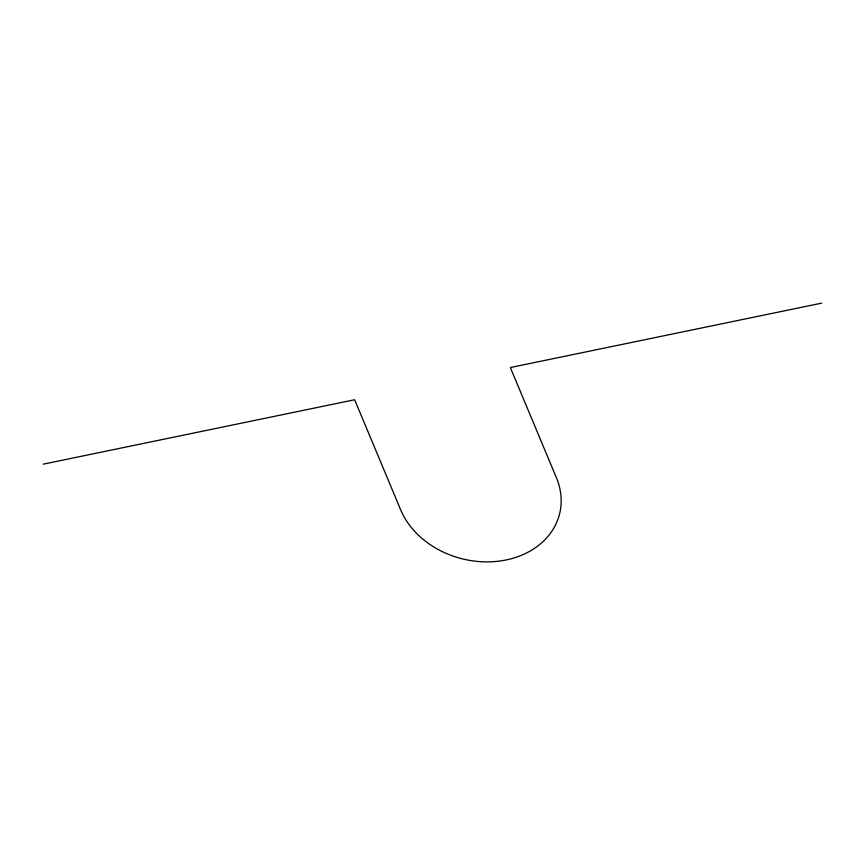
<?xml version="1.0" encoding="UTF-8"?>
<svg xmlns="http://www.w3.org/2000/svg" width="865" height="865" viewBox="0 0 865 865"><rect width="100%" height="100%" fill="white"/><g stroke="black" fill="none" stroke-linecap="round" stroke-linejoin="round"><path stroke-width="1.3" d="M43.25 464.159L354.65 399.749L400.711 509.939A83.462 67.005 13.8 0 0 506.198 559.947A83.462 67.005 13.8 0 0 556.411 477.729L510.35 367.539L821.75 303.128"/></g></svg>
